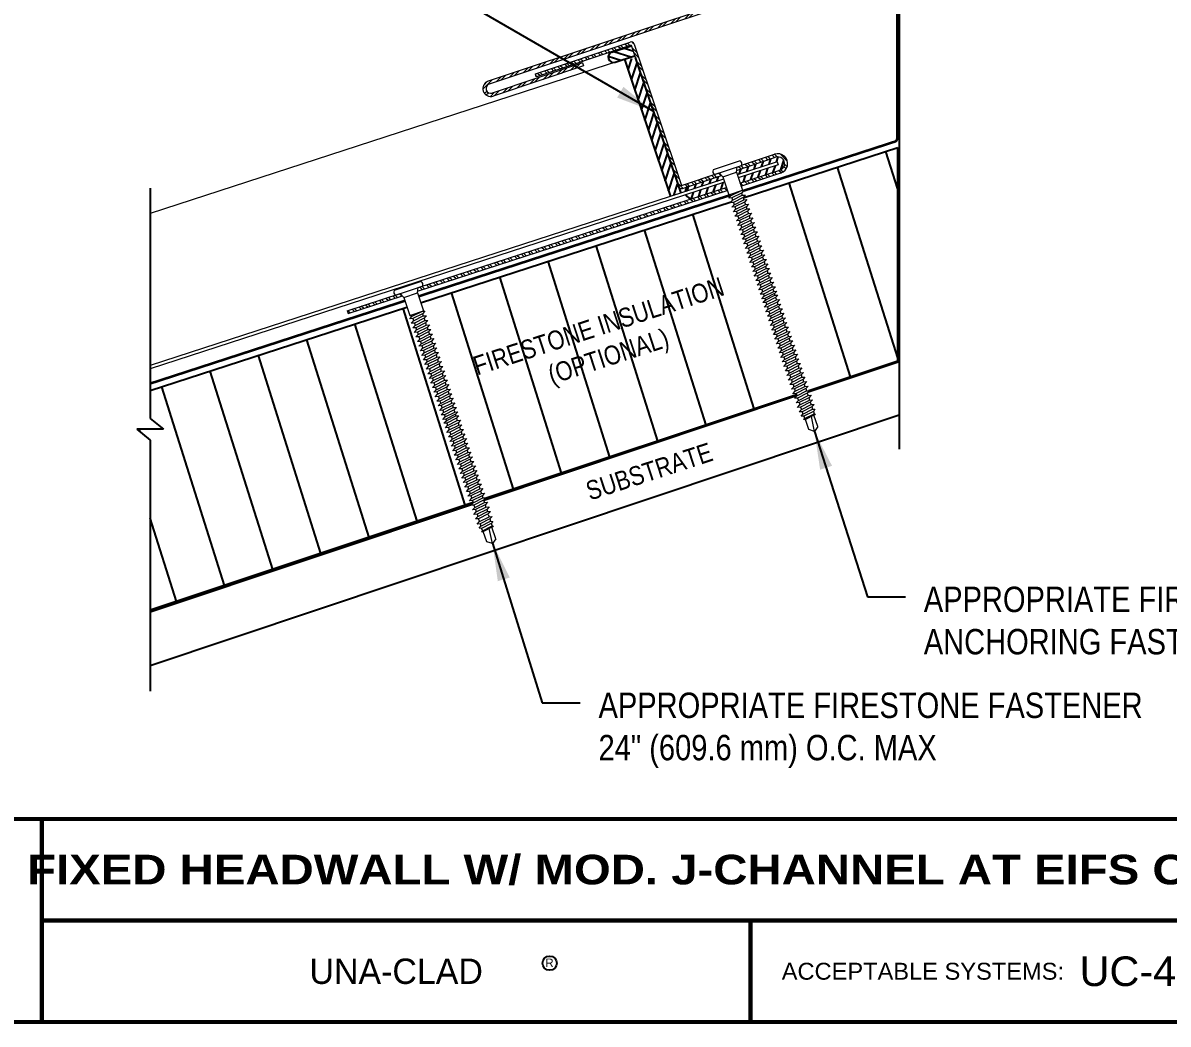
# Model space of a CAD drawing. Header units: inches. Extents: x 0 to 20, y 0 to 16.8.
# Drawn here: x 4.7 to 13.16, y 1.12 to 8.51 of the extents above; entities that cross this region are included whole.
import ezdxf
from ezdxf.enums import TextEntityAlignment as Align

# ---------------------------------------------------------------- set-up
doc = ezdxf.new("R2010")
doc.units = ezdxf.units.IN
doc.header["$MEASUREMENT"] = 0
doc.linetypes.add('HIDDEN', pattern=[0.375, 0.25, -0.125])
doc.layers.get('0').update_dxf_attribs({"linetype": 'CONTINUOUS'})
doc.layers.add('FSBP-ACCESSORY-FIRESTONE', color=7, linetype='CONTINUOUS', lineweight=9)
doc.layers.add('FSBP-TRIMS', color=7, linetype='CONTINUOUS', lineweight=9)
for name, color, linetype in [('FSBP-ANNO-NOTE', 7, 'CONTINUOUS'), ('FSBP-INSULATION', 7, 'CONTINUOUS'), ('FSBP-MEMBRANE', 7, 'CONTINUOUS'), ('FSBP-SEALANTS', 1, 'CONTINUOUS'), ('FSBP-SUBSTRATE-GENERIC', 9, 'CONTINUOUS'), ('FSBP-TTLB', 7, 'CONTINUOUS'), ('FSBP-TTLB-TEXT', 7, 'CONTINUOUS'), ('FSBP-WALL-CURB', 9, 'CONTINUOUS')]:
    doc.layers.add(name, color=color, linetype=linetype)
doc.styles.add('ARIAL', font='arial.ttf')
doc.styles.add('ARIAL_BOLD', font='')
doc.styles.add('BANKGOTHIC', font='bgothm.ttf')
doc.styles.add('FSBP_ARIAL_NAR', font='ARIALN.TTF')
doc.styles.add('TXT', font='simplex.shx')
doc.styles.get('ARIAL_BOLD').set_extended_font_data('Arial Black')
doc.dimstyles.new('STANDARD$7', dxfattribs={"dimscale": 1.5, "dimtxt": 0.2, "dimasz": 0.1, "dimexe": 0.1, "dimexo": 0.125, "dimgap": 0.09, "dimtad": 0, "dimdec": 3, "dimzin": 4, "dimdsep": 46, "dimtxsty": 'TXT', "dimcen": 0.09, "dimadec": 0, "dimazin": 0, "dimtfac": 1, "dimtdec": 3, "dimtofl": 0, "dimtmove": 2, "dimatfit": 3, "dimfxl": 0, "dimtolj": 1, "dimtzin": 4, "dimarcsym": 0})

# ---------------------------------------------------------------- blocks, each defined once
blk = doc.blocks.new('A$C486F1324')
blk.add_circle((8.5932, 1.5657), 0.0527)
at = {"layer": 'FSBP-TTLB', "const_width": 0.0312}
for points in [[(0.0156, 2.6308), (0.0156, 1.1308), (20.0156, 1.1308), (20.0156, 2.6308), (0.0156, 2.6308)], [(4.8408, 2.6308), (4.8408, 1.8808)], [(4.8408, 1.8808), (15.8559, 1.8808)], [(4.8408, 1.8808), (4.8408, 1.1308)]]:
    blk.add_lwpolyline(points, dxfattribs=at)
at = {"layer": 'FSBP-TTLB-TEXT', "const_width": 0.0312}
blk.add_lwpolyline([(10.0771, 1.8808), (10.0771, 1.1308)], dxfattribs=at)
at = {"layer": 'FSBP-TTLB-TEXT', "style": 'BANKGOTHIC'}
for s, height, p in [('UNA-CLAD', 0.1875, (7.459, 1.5058)), ('R', 0.0625, (8.5924, 1.5683))]:
    blk.add_text(s, height=height, dxfattribs=at).set_placement(p, align=Align.MIDDLE_CENTER)
at = {"layer": 'FSBP-TTLB-TEXT', "style": 'ARIAL'}
blk.add_text('ACCEPTABLE SYSTEMS:', height=0.125, dxfattribs=at).set_placement((10.3084, 1.5058), align=Align.MIDDLE_LEFT)
at = {"layer": 'FSBP-TTLB-TEXT'}
for tag, height, style, p in [('MAXIMUM_WARRANTY', 0.1875, 'ARIAL_BOLD', (18.0555, 2.8549)), ('ACCPT_SYSTEMS', 0.2188, 'ARIAL', (12.51, 1.5058))]:
    blk.add_attdef(tag, text='', height=height, dxfattribs=dict(at, style=style)).set_placement(p, align=Align.MIDDLE_LEFT)
for tag, height, style, p in [('DETAIL_DESCP_LINE_1', 0.2188, 'ARIAL_BOLD', (10.3468, 2.2572)), ('ISSUE_REV_DATE', 0.2188, 'ARIAL', (16.8563, 1.9026)), ('DETAIL_NUMBER', 0.4375, 'ARIAL', (18.935, 1.7377))]:
    blk.add_attdef(tag, text='', height=height, dxfattribs=dict(at, style=style)).set_placement(p, align=Align.MIDDLE_CENTER)

msp = doc.modelspace()

# ---------------------------------------------------------------- hatches: boundary and pattern name
at = {"layer": 'FSBP-INSULATION'}
h = msp.add_hatch(dxfattribs=at)
h.set_pattern_fill('ANSI31', color=256, scale=3, angle=62.5, style=0)
h.set_pattern_definition([(107.5, (1.66634, 0), (-0.357644, -0.112765), [])])
h.paths.add_polyline_path([(11.1654, 7.1982), (11.1654, 7.5925), (10.0352, 7.2253), (10.0429, 7.2239), (10.0238, 7.2116), (10.0293, 7.1947), (10.0539, 7.1901), (10.0347, 7.1778), (10.0402, 7.1609), (10.0648, 7.1563), (10.0457, 7.1441), (10.0512, 7.1272), (10.0758, 7.1225), (10.0567, 7.1103), (10.0622, 7.0934), (10.0868, 7.0888), (10.0677, 7.0765), (10.0732, 7.0596), (10.0985, 7.0548), (10.0793, 7.0426), (10.0848, 7.0257), (10.1094, 7.0211), (10.0903, 7.0088), (10.0958, 6.9919), (10.1208, 6.9872), (10.1016, 6.975), (10.107, 6.9583), (10.1324, 6.9536), (10.1132, 6.9413), (10.1187, 6.9244), (10.1433, 6.9198), (10.1242, 6.9075), (10.1296, 6.8908), (10.1546, 6.8861), (10.1355, 6.8738), (10.1414, 6.8556), (10.1674, 6.8507), (10.1483, 6.8384), (10.1538, 6.8215), (10.1784, 6.8169), (10.1593, 6.8046), (10.1648, 6.7877), (10.1894, 6.7831), (10.1703, 6.7709), (10.1758, 6.754), (10.2004, 6.7493), (10.1812, 6.7371), (10.1867, 6.7203), (10.2116, 6.7156), (10.1925, 6.7034), (10.1977, 6.6874), (10.223, 6.6826), (10.2039, 6.6704), (10.2094, 6.6535), (10.234, 6.6488), (10.2149, 6.6366), (10.2202, 6.6201), (10.2459, 6.6152), (10.2268, 6.603), (10.2322, 6.5861), (10.2569, 6.5815), (10.2377, 6.5692), (10.2432, 6.5523), (10.2678, 6.5477), (10.2487, 6.5354), (10.2538, 6.5198), (10.2787, 6.5151), (10.2596, 6.5028), (10.2631, 6.4923), (10.2893, 6.4873), (10.2702, 6.475), (10.2757, 6.4582), (10.3003, 6.4535), (10.2812, 6.4413), (10.2867, 6.4244), (10.3113, 6.4197), (10.2922, 6.4075), (10.2977, 6.3906), (10.3223, 6.386), (10.3031, 6.3737), (10.3086, 6.3568), (10.3332, 6.3522), (10.3141, 6.3399), (10.3196, 6.3232), (10.3445, 6.3185), (10.3254, 6.3062), (10.3307, 6.2898), (10.3567, 6.2849), (10.3376, 6.2727), (10.3431, 6.2558), (10.3677, 6.2511), (10.3486, 6.2389), (10.3541, 6.222), (10.3787, 6.2174), (10.3596, 6.2051), (10.365, 6.1882), (10.3897, 6.1836), (10.3705, 6.1713), (10.3759, 6.1548), (10.4016, 6.15), (10.3824, 6.1377), (10.3879, 6.1208), (10.4125, 6.1162), (10.3934, 6.104), (10.3989, 6.0871), (10.4235, 6.0824), (10.4044, 6.0702), (10.4095, 6.0545), (10.4344, 6.0498), (10.4153, 6.0376), (10.4208, 6.0207), (10.4454, 6.0161), (10.4263, 6.0038), (10.4317, 5.9869), (10.4564, 5.9823), (10.4372, 5.97), (10.4427, 5.9532), (10.4673, 5.9485), (10.4482, 5.9363), (10.4537, 5.9194), (10.4783, 5.9147), (10.4592, 5.9025), (10.4647, 5.8856), (10.4893, 5.881), (10.4702, 5.8687), (10.4756, 5.8518), (10.5002, 5.8472), (10.4811, 5.8349), (10.4866, 5.8181), (10.5112, 5.8134), (10.4921, 5.8012), (10.4953, 5.7914), (11.1654, 6.0148)])
h.paths.add_polyline_path([(10.2901, 6.0949), (10.3092, 6.1071), (10.3037, 6.124), (10.2791, 6.1287), (10.2982, 6.1409), (10.2929, 6.1574), (10.2672, 6.1623), (10.2863, 6.1745), (10.2808, 6.1914), (10.2562, 6.1961), (10.2753, 6.2083), (10.2699, 6.2252), (10.2452, 6.2298), (10.2644, 6.2421), (10.2589, 6.259), (10.2343, 6.2636), (10.2534, 6.2759), (10.2481, 6.2923), (10.2221, 6.2972), (10.2412, 6.3094), (10.2357, 6.3262), (10.2108, 6.3309), (10.2299, 6.3431), (10.2244, 6.36), (10.1998, 6.3647), (10.2189, 6.3769), (10.2134, 6.3938), (10.1888, 6.3984), (10.208, 6.4107), (10.2025, 6.4276), (10.1779, 6.4322), (10.197, 6.4445), (10.1915, 6.4614), (10.1669, 6.466), (10.186, 6.4782), (10.1826, 6.4888), (10.1563, 6.4938), (10.1754, 6.506), (10.1703, 6.5217), (10.1454, 6.5264), (10.1645, 6.5386), (10.159, 6.5555), (10.1344, 6.5601), (10.1535, 6.5724), (10.148, 6.5893), (10.1234, 6.5939), (10.1426, 6.6062), (10.1372, 6.6227), (10.1115, 6.6275), (10.1307, 6.6398), (10.1252, 6.6567), (10.1006, 6.6613), (10.1197, 6.6736), (10.1145, 6.6895), (10.0892, 6.6943), (10.1083, 6.7065), (10.1029, 6.7233), (10.0779, 6.728), (10.097, 6.7403), (10.0915, 6.7572), (10.0669, 6.7618), (10.0861, 6.774), (10.0806, 6.7909), (10.056, 6.7956), (10.0751, 6.8078), (10.0696, 6.8247), (10.045, 6.8293), (10.0641, 6.8416), (10.0582, 6.8599), (10.0322, 6.8648), (10.0513, 6.877), (10.0458, 6.8938), (10.0209, 6.8985), (10.04, 6.9107), (10.0345, 6.9276), (10.0099, 6.9323), (10.029, 6.9445), (10.0236, 6.9612), (9.9983, 6.9659), (10.0174, 6.9782), (10.0119, 6.9951), (9.987, 6.9998), (10.0061, 7.012), (10.0006, 7.0289), (9.976, 7.0335), (9.9951, 7.0458), (9.9896, 7.0627), (9.9643, 7.0674), (9.9835, 7.0797), (9.978, 7.0966), (9.9534, 7.1012), (9.9725, 7.1135), (9.967, 7.1304), (9.9424, 7.135), (9.9615, 7.1472), (9.956, 7.1641), (9.9314, 7.1688), (9.9505, 7.181), (9.9456, 7.1962), (7.6388, 6.4466), (7.6588, 6.3851), (7.6497, 6.3703), (7.6743, 6.3657), (7.6552, 6.3534), (7.6607, 6.3365), (7.6853, 6.3319), (7.6662, 6.3196), (7.6717, 6.3027), (7.6963, 6.2981), (7.6771, 6.2859), (7.6826, 6.269), (7.7072, 6.2643), (7.6881, 6.2521), (7.6936, 6.2352), (7.7182, 6.2306), (7.6991, 6.2183), (7.7046, 6.2014), (7.7292, 6.1968), (7.7101, 6.1845), (7.7156, 6.1676), (7.7409, 6.1629), (7.7217, 6.1506), (7.7272, 6.1337), (7.7518, 6.1291), (7.7327, 6.1168), (7.7382, 6.1), (7.7632, 6.0953), (7.744, 6.083), (7.7494, 6.0664), (7.7747, 6.0616), (7.7556, 6.0493), (7.7611, 6.0325), (7.7857, 6.0278), (7.7666, 6.0156), (7.772, 5.9988), (7.797, 5.9941), (7.7779, 5.9818), (7.7838, 5.9636), (7.8098, 5.9587), (7.7907, 5.9464), (7.7962, 5.9295), (7.8208, 5.9249), (7.8017, 5.9127), (7.8072, 5.8958), (7.8318, 5.8911), (7.8127, 5.8789), (7.8181, 5.862), (7.8428, 5.8573), (7.8236, 5.8451), (7.8291, 5.8283), (7.854, 5.8236), (7.8349, 5.8114), (7.8401, 5.7954), (7.8654, 5.7906), (7.8463, 5.7784), (7.8518, 5.7615), (7.8764, 5.7569), (7.8573, 5.7446), (7.8626, 5.7281), (7.8883, 5.7232), (7.8692, 5.711), (7.8746, 5.6941), (7.8993, 5.6895), (7.8801, 5.6772), (7.8856, 5.6603), (7.9102, 5.6557), (7.8911, 5.6434), (7.8962, 5.6278), (7.9211, 5.6231), (7.902, 5.6109), (7.9055, 5.6003), (7.9317, 5.5953), (7.9126, 5.5831), (7.9181, 5.5662), (7.9427, 5.5615), (7.9236, 5.5493), (7.9291, 5.5324), (7.9537, 5.5278), (7.9346, 5.5155), (7.9401, 5.4986), (7.9647, 5.494), (7.9455, 5.4817), (7.951, 5.4649), (7.9756, 5.4602), (7.9565, 5.448), (7.962, 5.4312), (7.9869, 5.4265), (7.9678, 5.4142), (7.9731, 5.3978), (7.9991, 5.3929), (7.98, 5.3807), (7.9855, 5.3638), (8.0101, 5.3592), (7.991, 5.3469), (7.9965, 5.33), (8.0211, 5.3254), (8.002, 5.3131), (8.0074, 5.2963), (8.0321, 5.2916), (8.0129, 5.2794), (8.0183, 5.2628), (8.044, 5.258), (8.0248, 5.2457), (8.0303, 5.2289), (8.0549, 5.2242), (8.0358, 5.212), (8.0413, 5.1951), (8.0659, 5.1904), (8.0468, 5.1782), (8.0519, 5.1626), (8.0768, 5.1579), (8.0577, 5.1456), (8.0632, 5.1287), (8.0878, 5.1241), (8.0687, 5.1118), (8.0741, 5.095), (8.0988, 5.0903), (8.0796, 5.0781), (8.0851, 5.0612), (8.1097, 5.0565), (8.0906, 5.0443), (8.0961, 5.0274), (8.1207, 5.0228), (8.1016, 5.0105), (8.1066, 4.9952), (10.4038, 5.761), (10.4189, 5.7706), (10.4134, 5.7875), (10.3888, 5.7921), (10.4079, 5.8044), (10.4024, 5.8213), (10.3778, 5.8259), (10.3969, 5.8381), (10.3914, 5.855), (10.3668, 5.8597), (10.3859, 5.8719), (10.3805, 5.8888), (10.3558, 5.8934), (10.375, 5.9057), (10.3695, 5.9226), (10.3449, 5.9272), (10.364, 5.9395), (10.3585, 5.9564), (10.3339, 5.961), (10.353, 5.9732), (10.3475, 5.9901), (10.3229, 5.9948), (10.342, 6.007), (10.3366, 6.0239), (10.3119, 6.0285), (10.3311, 6.0408), (10.326, 6.0564), (10.301, 6.0611), (10.3202, 6.0734), (10.3147, 6.0903)])
h.paths.add_polyline_path([(7.8312, 5.5065), (7.8504, 5.5187), (7.8449, 5.5356), (7.8203, 5.5402), (7.8394, 5.5525), (7.8339, 5.5694), (7.8093, 5.574), (7.8284, 5.5863), (7.825, 5.5969), (7.7987, 5.6018), (7.8178, 5.6141), (7.8127, 5.6297), (7.7878, 5.6344), (7.8069, 5.6466), (7.8014, 5.6635), (7.7768, 5.6682), (7.7959, 5.6804), (7.7904, 5.6973), (7.7658, 5.7019), (7.785, 5.7142), (7.7796, 5.7307), (7.7539, 5.7356), (7.773, 5.7478), (7.7676, 5.7647), (7.743, 5.7693), (7.7621, 5.7816), (7.7569, 5.7976), (7.7316, 5.8023), (7.7507, 5.8146), (7.7453, 5.8313), (7.7203, 5.836), (7.7394, 5.8483), (7.7339, 5.8652), (7.7093, 5.8698), (7.7285, 5.8821), (7.723, 5.899), (7.6984, 5.9036), (7.7175, 5.9158), (7.712, 5.9327), (7.6874, 5.9374), (7.7065, 5.9496), (7.7006, 5.9679), (7.6745, 5.9728), (7.6937, 5.985), (7.6882, 6.0018), (7.6633, 6.0065), (7.6824, 6.0188), (7.6769, 6.0356), (7.6523, 6.0403), (7.6714, 6.0525), (7.666, 6.0692), (7.6407, 6.0739), (7.6598, 6.0862), (7.6543, 6.1031), (7.6294, 6.1078), (7.6485, 6.12), (7.643, 6.1369), (7.6184, 6.1416), (7.6375, 6.1538), (7.632, 6.1707), (7.6067, 6.1755), (7.6259, 6.1877), (7.6204, 6.2046), (7.5958, 6.2092), (7.6149, 6.2215), (7.6094, 6.2384), (7.5848, 6.243), (7.6039, 6.2553), (7.5984, 6.2722), (7.5738, 6.2768), (7.5929, 6.289), (7.5874, 6.3059), (7.5628, 6.3106), (7.582, 6.3228), (7.5765, 6.3397), (7.5519, 6.3443), (7.571, 6.3566), (7.5584, 6.3525), (7.5385, 6.414), (5.641, 5.7975), (5.641, 5.5919), (5.7384, 5.5112), (5.5655, 5.5112), (5.5591, 5.4983), (5.641, 5.4305), (5.641, 4.1733), (8.0187, 4.9659), (8.0092, 4.9677), (8.0283, 4.9799), (8.0229, 4.9968), (7.9982, 5.0015), (8.0174, 5.0137), (8.0119, 5.0306), (7.9873, 5.0352), (8.0064, 5.0475), (8.0009, 5.0644), (7.9763, 5.069), (7.9954, 5.0813), (7.9899, 5.0981), (7.9653, 5.1028), (7.9844, 5.115), (7.979, 5.1319), (7.9543, 5.1366), (7.9735, 5.1488), (7.9684, 5.1644), (7.9434, 5.1691), (7.9626, 5.1814), (7.9571, 5.1983), (7.9325, 5.2029), (7.9516, 5.2152), (7.9461, 5.2321), (7.9215, 5.2367), (7.9406, 5.2489), (7.9352, 5.2655), (7.9096, 5.2703), (7.9287, 5.2826), (7.9232, 5.2994), (7.8986, 5.3041), (7.9177, 5.3163), (7.9123, 5.3332), (7.8876, 5.3379), (7.9068, 5.3501), (7.9013, 5.367), (7.8767, 5.3716), (7.8958, 5.3839), (7.8905, 5.4003), (7.8645, 5.4052), (7.8836, 5.4174), (7.8781, 5.4342), (7.8532, 5.4389), (7.8723, 5.4512), (7.8668, 5.468), (7.8422, 5.4727), (7.8613, 5.4849), (7.8558, 5.5018)])
h.paths.add_polyline_path([(7.9821, 6.0687), (9.8619, 6.6795), (10.0139, 6.2119), (8.134, 5.6011)], flags=24)
at = {"layer": 'FSBP-SEALANTS'}
h = msp.add_hatch(dxfattribs=at)
h.set_pattern_fill('ANSI31', color=256, scale=0.375, angle=153, style=0)
h.set_pattern_definition([(342, (17.358233, -0.00853), (-0.01448517, -0.04458077), [])])
h.paths.add_polyline_path([(9.0526, 8.299), (9.1967, 8.3458), (9.2208, 8.2715), (9.0767, 8.2247, -1)])
h = msp.add_hatch(dxfattribs=at)
h.set_pattern_fill('ANSI31', color=256, scale=0.375, angle=63, style=0)
h.set_pattern_definition([(72, (17.08209, -0.102633), (0.04458077, -0.01448517), [])])
h.paths.add_polyline_path([(9.5615, 7.2554), (9.4861, 7.2309), (9.1503, 8.2347), (9.2254, 8.2598)])
h = msp.add_hatch(dxfattribs=at)
h.set_pattern_fill('ANSI31', color=256, scale=0.375, angle=63, style=0)
h.set_pattern_definition([(72, (17.18021, -0.068095), (0.04458077, -0.01448517), [])])
h.paths.add_polyline_path([(9.8633, 7.3877), (9.8721, 7.3787), (9.8787, 7.3585), (9.5947, 7.2662, -0.287117), (9.6233, 7.3074)])
h.paths.add_polyline_path([(9.9745, 7.4248), (10.2635, 7.5216, -0.998041), (10.2953, 7.4266), (9.9988, 7.3303), (9.986, 7.3697), (10.282, 7.4658), (10.2748, 7.4872), (9.979, 7.391), (9.9724, 7.4113)])
h.paths.add_polyline_path([(9.8857, 7.3371), (9.8985, 7.2977), (9.6532, 7.218, -0.358528), (9.599, 7.2439)])
at = {"layer": 'FSBP-TRIMS'}
h = msp.add_hatch(dxfattribs=at)
h.set_pattern_fill('STEEL', color=256, scale=0.375, style=0)
h.set_pattern_definition([(45, (1.66634, 0), (-0.03314563, 0.03314563), []), (45, (1.66634, 0.023438), (-0.03314563, 0.03314563), [])])
h.paths.add_polyline_path([(11.1347, 12.4313), (11.1113, 12.4313), (11.1113, 11.9528), (11.1347, 11.9411)])
h.paths.add_polyline_path([(11.1113, 9.0742), (8.1395, 8.0847, 1), (8.1765, 7.9735), (8.8436, 8.1956), (8.8362, 8.2179), (8.1691, 7.9958, -1), (8.1469, 8.0625), (8.9332, 8.3243), (8.9985, 8.3463, -0.044228), (9.002, 8.3472), (11.1187, 9.0519, 0.32292), (11.1347, 9.0742), (11.1347, 11.7771), (11.1113, 11.7653), (11.1113, 11.7185)])
h = msp.add_hatch(dxfattribs=at)
h.set_pattern_fill('STEEL', color=256, scale=0.375, style=0)
h.set_pattern_definition([(135, (17.18021, -0.068095), (0.03314563, 0.03314563), []), (135, (17.18021, -0.044657), (0.03314563, 0.03314563), [])])
h.paths.add_polyline_path([(9.1951, 8.3504), (8.495, 8.1161), (8.4876, 8.1384), (8.5267, 8.1515, 0.050759), (8.5302, 8.1522), (9.0111, 8.3084, 0.181092), (9.0224, 8.3173), (9.1877, 8.3726, -0.414214), (9.2174, 8.3578), (9.5669, 7.3132), (9.845, 7.4062), (9.8633, 7.3877), (9.5743, 7.291, -0.414214), (9.5447, 7.3058)])
h.paths.add_polyline_path([(10.2633, 7.5215), (9.9745, 7.4248), (9.9783, 7.4502), (10.0117, 7.4611, 0.011302), (10.0122, 7.4622), (10.2559, 7.5437, -1), (10.3023, 7.4052), (10.0057, 7.3089), (9.9988, 7.3303), (10.2943, 7.4263, 1.010745)])
h.paths.add_polyline_path([(9.8985, 7.2977), (9.9054, 7.2763), (7.6174, 6.5328), (7.6212, 6.5577), (7.6546, 6.5686)])
h.paths.add_polyline_path([(7.4874, 6.5143), (7.5051, 6.4963), (7.1035, 6.3659), (7.0963, 6.3872)])

# ---------------------------------------------------------------- linework, layer by layer
at = {"layer": 'FSBP-ACCESSORY-FIRESTONE'}
for p, q in [((9.9734, 7.4115), (9.9789, 7.4504)), ((9.8455, 7.4057), (9.8734, 7.378)), ((9.8734, 7.378), (9.9734, 7.4115)), ((9.8734, 7.378), (9.918, 7.2446)), ((9.9734, 7.4115), (10.0181, 7.2782)), ((9.918, 7.2446), (9.9341, 7.2381)), ((9.9398, 7.2213), (9.9454, 7.2044)), ((10.0112, 7.2571), (10.0168, 7.2403)), ((10.0225, 7.2235), (10.0281, 7.2066)), ((9.9511, 7.1876), (9.9567, 7.1708)), ((9.9624, 7.1539), (9.968, 7.1371)), ((9.9736, 7.1203), (9.9793, 7.1034)), ((10.0338, 7.1898), (10.0394, 7.173)), ((10.0451, 7.1561), (10.0507, 7.1393)), ((10.0563, 7.1224), (10.062, 7.1056)), ((9.9849, 7.0866), (9.9906, 7.0698)), ((9.9962, 7.0529), (10.0019, 7.0361)), ((10.0671, 7.0883), (10.0728, 7.0714)), ((10.0784, 7.0546), (10.0841, 7.0377)), ((10.007, 7.0187), (10.0127, 7.0019)), ((10.0183, 6.9851), (10.0239, 6.9682)), ((10.0293, 6.9511), (10.035, 6.9343)), ((10.0895, 7.0207), (10.0951, 7.0038)), ((10.1002, 6.9867), (10.1058, 6.9699)), ((10.1115, 6.953), (10.1171, 6.9362)), ((10.0401, 6.9172), (10.0457, 6.9003)), ((10.0514, 6.8835), (10.057, 6.8667)), ((10.1225, 6.9192), (10.1281, 6.9024)), ((10.1333, 6.8831), (10.1389, 6.8663)), ((10.0624, 6.8497), (10.068, 6.8329)), ((10.0731, 6.8136), (10.0788, 6.7968)), ((10.0844, 6.7799), (10.0901, 6.7631)), ((10.1445, 6.8494), (10.1502, 6.8326)), ((10.1558, 6.8158), (10.1615, 6.7989)), ((10.1671, 6.7821), (10.1728, 6.7653)), ((10.0957, 6.7462), (10.1013, 6.7294)), ((10.107, 6.7126), (10.1126, 6.6957)), ((10.1781, 6.7483), (10.1838, 6.7314)), ((10.1886, 6.715), (10.1943, 6.6982)), ((10.118, 6.6788), (10.1236, 6.6619)), ((10.1285, 6.6455), (10.1341, 6.6286)), ((10.1398, 6.6118), (10.1454, 6.595)), ((10.1999, 6.6813), (10.2056, 6.6645)), ((10.2104, 6.6472), (10.216, 6.6304)), ((10.2216, 6.6136), (10.2273, 6.5967)), ((7.5158, 6.486), (7.6158, 6.5195)), ((7.6158, 6.5195), (7.6213, 6.5584)), ((7.6158, 6.5195), (7.6604, 6.3862)), ((10.1502, 6.5777), (10.1559, 6.5609)), ((10.1615, 6.544), (10.1672, 6.5272)), ((10.2329, 6.5799), (10.2386, 6.5631)), ((10.2436, 6.5472), (10.2492, 6.5304)), ((10.2516, 6.5186), (10.2572, 6.5017)), ((7.4879, 6.5138), (7.5158, 6.486)), ((7.5158, 6.486), (7.5604, 6.3527)), ((10.1728, 6.5104), (10.1784, 6.4935)), ((10.1834, 6.4777), (10.1891, 6.4609)), ((10.1915, 6.4491), (10.1971, 6.4322)), ((10.2629, 6.4849), (10.2685, 6.4681)), ((10.2742, 6.4512), (10.2798, 6.4344)), ((7.5604, 6.3527), (7.5765, 6.3461)), ((7.6536, 6.3652), (7.6592, 6.3483)), ((10.2027, 6.4154), (10.2084, 6.3985)), ((10.214, 6.3817), (10.2197, 6.3649)), ((10.2253, 6.348), (10.231, 6.3312)), ((10.2854, 6.4176), (10.2911, 6.4007)), ((10.2967, 6.3839), (10.3024, 6.3671)), ((10.3077, 6.3501), (10.3134, 6.3332)), ((7.5822, 6.3293), (7.5878, 6.3125)), ((7.5935, 6.2956), (7.5991, 6.2788)), ((7.6649, 6.3315), (7.6705, 6.3147)), ((7.6762, 6.2978), (7.6818, 6.281)), ((7.6874, 6.2641), (7.6931, 6.2473)), ((10.2366, 6.3144), (10.2422, 6.2975)), ((10.2476, 6.2806), (10.2532, 6.2637)), ((10.3179, 6.3158), (10.3235, 6.299)), ((10.3292, 6.2822), (10.3348, 6.2653)), ((7.6048, 6.262), (7.6104, 6.2451)), ((7.616, 6.2283), (7.6217, 6.2115)), ((7.6273, 6.1946), (7.633, 6.1778)), ((7.6987, 6.2305), (7.7044, 6.2136)), ((7.7095, 6.1963), (7.7152, 6.1794)), ((10.2578, 6.2463), (10.2634, 6.2295)), ((10.2691, 6.2126), (10.2747, 6.1958)), ((10.2803, 6.179), (10.286, 6.1621)), ((10.3405, 6.2485), (10.3461, 6.2317)), ((10.3517, 6.2148), (10.3574, 6.198)), ((10.3622, 6.1807), (10.3678, 6.1639)), ((7.6386, 6.1609), (7.6443, 6.1441)), ((7.6494, 6.1268), (7.6551, 6.1099)), ((7.7208, 6.1626), (7.7265, 6.1458)), ((7.7319, 6.1287), (7.7375, 6.1118)), ((7.7426, 6.0947), (7.7482, 6.0779)), ((10.2916, 6.1453), (10.2973, 6.1285)), ((10.3021, 6.1112), (10.3077, 6.0944)), ((10.3735, 6.1471), (10.3791, 6.1302)), ((10.3848, 6.1134), (10.3904, 6.0965)), ((7.6607, 6.0931), (7.6663, 6.0762)), ((7.6717, 6.0591), (7.6774, 6.0423)), ((7.6825, 6.0252), (7.6881, 6.0084)), ((7.7539, 6.061), (7.7595, 6.0442)), ((7.7649, 6.0272), (7.7705, 6.0104)), ((10.3134, 6.0775), (10.319, 6.0607)), ((10.3246, 6.0439), (10.3303, 6.027)), ((10.3353, 6.0112), (10.3409, 5.9944)), ((10.3954, 6.0807), (10.401, 6.0639)), ((10.4067, 6.047), (10.4123, 6.0302)), ((10.418, 6.0134), (10.4236, 5.9965)), ((7.6938, 5.9915), (7.6994, 5.9747)), ((7.7048, 5.9577), (7.7104, 5.9409)), ((7.7757, 5.9911), (7.7813, 5.9743)), ((7.7869, 5.9575), (7.7926, 5.9406)), ((10.3466, 5.9775), (10.3522, 5.9607)), ((10.3578, 5.9438), (10.3635, 5.927)), ((10.4293, 5.9797), (10.4349, 5.9629)), ((10.4405, 5.946), (10.4462, 5.9292)), ((7.7155, 5.9216), (7.7212, 5.9048)), ((7.7268, 5.8879), (7.7325, 5.8711)), ((7.7381, 5.8543), (7.7437, 5.8374)), ((7.7982, 5.9238), (7.8039, 5.907)), ((7.8095, 5.8901), (7.8152, 5.8733)), ((7.8205, 5.8563), (7.8262, 5.8395)), ((10.3691, 5.9102), (10.3748, 5.8933)), ((10.3804, 5.8765), (10.3861, 5.8597)), ((10.3917, 5.8428), (10.3973, 5.826)), ((10.4518, 5.9124), (10.4575, 5.8955)), ((10.4631, 5.8787), (10.4688, 5.8618)), ((10.4744, 5.845), (10.48, 5.8282)), ((7.7494, 5.8206), (7.755, 5.8038)), ((7.7604, 5.7868), (7.766, 5.7699)), ((7.831, 5.823), (7.8367, 5.8062)), ((7.8423, 5.7894), (7.8479, 5.7725)), ((7.8528, 5.7553), (7.8584, 5.7384)), ((10.403, 5.8092), (10.4086, 5.7923)), ((10.4143, 5.7755), (10.4199, 5.7587)), ((10.4857, 5.8113), (10.4913, 5.7945)), ((10.497, 5.7777), (10.5026, 5.7608)), ((7.7709, 5.7535), (7.7765, 5.7367)), ((7.7822, 5.7198), (7.7878, 5.703)), ((7.7926, 5.6857), (7.7983, 5.6689)), ((7.864, 5.7216), (7.8697, 5.7048)), ((7.8753, 5.6879), (7.881, 5.6711)), ((10.4256, 5.7418), (10.4312, 5.725)), ((10.4368, 5.7081), (10.4425, 5.6913)), ((10.4481, 5.6745), (10.4538, 5.6576)), ((10.5083, 5.744), (10.5139, 5.7272)), ((10.5195, 5.7103), (10.5252, 5.6935)), ((10.5308, 5.6766), (10.5365, 5.6598)), ((7.8039, 5.6521), (7.8096, 5.6352)), ((7.8152, 5.6184), (7.8208, 5.6016)), ((7.886, 5.6553), (7.8916, 5.6384)), ((7.894, 5.6266), (7.8996, 5.6098)), ((7.9053, 5.5929), (7.9109, 5.5761)), ((10.4594, 5.6408), (10.4651, 5.624)), ((10.4707, 5.6071), (10.4763, 5.5903)), ((10.5501, 5.4948), (10.5274, 5.6061)), ((10.5421, 5.643), (10.5478, 5.6261)), ((10.575, 5.531), (10.5466, 5.6157)), ((7.8258, 5.5857), (7.8315, 5.5689)), ((7.8339, 5.5571), (7.8395, 5.5402)), ((7.8451, 5.5234), (7.8508, 5.5066)), ((7.9165, 5.5593), (7.9222, 5.5424)), ((7.9278, 5.5256), (7.9335, 5.5087)), ((10.5084, 5.5086), (10.4831, 5.5839)), ((10.5501, 5.4948), (10.5084, 5.5086)), ((10.575, 5.531), (10.5501, 5.4948)), ((7.8564, 5.4897), (7.8621, 5.4729)), ((7.8677, 5.4561), (7.8734, 5.4392)), ((7.879, 5.4224), (7.8846, 5.4056)), ((7.9391, 5.4919), (7.9448, 5.4751)), ((7.9501, 5.4581), (7.9558, 5.4413)), ((7.9603, 5.4239), (7.9659, 5.407)), ((7.89, 5.3886), (7.8956, 5.3717)), ((7.9002, 5.3543), (7.9058, 5.3375)), ((7.9716, 5.3902), (7.9772, 5.3734)), ((7.9829, 5.3565), (7.9885, 5.3397)), ((7.9115, 5.3207), (7.9171, 5.3038)), ((7.9227, 5.287), (7.9284, 5.2702)), ((7.934, 5.2533), (7.9397, 5.2365)), ((7.9941, 5.3228), (7.9998, 5.306)), ((8.0046, 5.2888), (8.0102, 5.2719)), ((8.0159, 5.2551), (8.0215, 5.2382)), ((7.9445, 5.2192), (7.9501, 5.2024)), ((7.9558, 5.1856), (7.9614, 5.1687)), ((8.0272, 5.2214), (8.0328, 5.2046)), ((8.0378, 5.1887), (8.0434, 5.1719)), ((7.967, 5.1519), (7.9727, 5.135)), ((7.9777, 5.1192), (7.9833, 5.1024)), ((7.989, 5.0855), (7.9946, 5.0687)), ((8.0491, 5.1551), (8.0547, 5.1382)), ((8.0604, 5.1214), (8.066, 5.1046)), ((8.0717, 5.0877), (8.0773, 5.0709)), ((8.0002, 5.0519), (8.0059, 5.035)), ((8.0115, 5.0182), (8.0172, 5.0014)), ((8.0829, 5.054), (8.0886, 5.0372)), ((8.0942, 5.0204), (8.0999, 5.0035)), ((8.0228, 4.9845), (8.0285, 4.9677)), ((8.0341, 4.9509), (8.0397, 4.934)), ((8.0454, 4.9172), (8.051, 4.9003)), ((8.1055, 4.9867), (8.1112, 4.9699)), ((8.1168, 4.953), (8.1224, 4.9362)), ((8.1281, 4.9194), (8.1337, 4.9025)), ((8.0567, 4.8835), (8.0623, 4.8667)), ((8.068, 4.846), (8.0736, 4.8291)), ((8.1394, 4.8818), (8.145, 4.865)), ((8.1507, 4.8481), (8.1563, 4.8313)), ((8.0792, 4.8123), (8.0849, 4.7955)), ((8.0905, 4.7786), (8.0962, 4.7618)), ((8.1282, 4.6801), (8.103, 4.7554)), ((8.1699, 4.6663), (8.1472, 4.7776)), ((8.1619, 4.8145), (8.1676, 4.7976)), ((8.1948, 4.7025), (8.1664, 4.7872)), ((8.1699, 4.6663), (8.1282, 4.6801)), ((8.1948, 4.7025), (8.1699, 4.6663))]:
    msp.add_line(p, q, dxfattribs=at)
for points in [[(10.0122, 7.4616, 0.375321), (10.001, 7.4949), (10.001, 7.4949), (9.801, 7.4279), (9.801, 7.4279, 0.375321), (9.8122, 7.3946)], [(7.6546, 6.5696, 0.375321), (7.6434, 6.6029), (7.6434, 6.6029), (7.4434, 6.5359), (7.4434, 6.5359, 0.375321), (7.4546, 6.5026)]]:
    msp.add_lwpolyline(points, format="xyb", close=True, dxfattribs=at)
for points in [[(9.9171, 7.2197), (9.9341, 7.2381), (10.0056, 7.274), (10.0282, 7.2755), (10.0112, 7.2571), (9.9398, 7.2213)], [(9.9284, 7.1861), (9.9454, 7.2044), (10.0168, 7.2403), (10.0395, 7.2418), (10.0225, 7.2235), (9.9511, 7.1876)], [(9.9397, 7.1524), (9.9567, 7.1708), (10.0281, 7.2066), (10.0508, 7.2082), (10.0338, 7.1898), (9.9624, 7.1539)], [(9.951, 7.1187), (9.968, 7.1371), (10.0394, 7.173), (10.0621, 7.1745), (10.0451, 7.1561), (9.9736, 7.1203)], [(9.9623, 7.0851), (9.9793, 7.1034), (10.0507, 7.1393), (10.0734, 7.1408), (10.0563, 7.1224), (9.9849, 7.0866)], [(9.9736, 7.0514), (9.9906, 7.0698), (10.062, 7.1056), (10.0846, 7.1072), (10.0676, 7.0888), (9.9962, 7.0529)], [(9.9844, 7.0172), (10.0014, 7.0356), (10.0728, 7.0714), (10.0954, 7.073), (10.0784, 7.0546), (10.007, 7.0187)], [(9.9956, 6.9835), (10.0127, 7.0019), (10.0841, 7.0377), (10.1067, 7.0393), (10.0897, 7.0209), (10.0183, 6.9851)], [(10.0067, 6.9496), (10.0237, 6.968), (10.0951, 7.0038), (10.1178, 7.0054), (10.1008, 6.987), (10.0293, 6.9511)], [(10.0174, 6.9156), (10.0344, 6.934), (10.1058, 6.9699), (10.1285, 6.9714), (10.1115, 6.953), (10.0401, 6.9172)], [(10.0287, 6.882), (10.0457, 6.9003), (10.1171, 6.9362), (10.1398, 6.9377), (10.1228, 6.9194), (10.0514, 6.8835)], [(10.0397, 6.8481), (10.0567, 6.8665), (10.1281, 6.9024), (10.1508, 6.9039), (10.1338, 6.8855), (10.0624, 6.8497)], [(10.0505, 6.812), (10.0675, 6.8304), (10.1389, 6.8663), (10.1616, 6.8678), (10.1445, 6.8494), (10.0731, 6.8136)], [(10.0618, 6.7784), (10.0788, 6.7968), (10.1502, 6.8326), (10.1728, 6.8341), (10.1558, 6.8158), (10.0844, 6.7799)], [(10.073, 6.7447), (10.0901, 6.7631), (10.1615, 6.7989), (10.1841, 6.8005), (10.1671, 6.7821), (10.0957, 6.7462)], [(10.0843, 6.711), (10.1013, 6.7294), (10.1728, 6.7653), (10.1954, 6.7668), (10.1784, 6.7484), (10.107, 6.7126)], [(10.0953, 6.6772), (10.1124, 6.6956), (10.1838, 6.7314), (10.2064, 6.733), (10.1894, 6.7146), (10.118, 6.6788)], [(10.1058, 6.6439), (10.1229, 6.6623), (10.1943, 6.6982), (10.2169, 6.6997), (10.1999, 6.6813), (10.1285, 6.6455)], [(10.1171, 6.6103), (10.1341, 6.6286), (10.2056, 6.6645), (10.2282, 6.666), (10.2112, 6.6477), (10.1398, 6.6118)], [(10.1276, 6.5762), (10.1446, 6.5946), (10.216, 6.6304), (10.2387, 6.6319), (10.2216, 6.6136), (10.1502, 6.5777)], [(10.1389, 6.5425), (10.1559, 6.5609), (10.2273, 6.5967), (10.2499, 6.5983), (10.2329, 6.5799), (10.1615, 6.544)], [(10.1501, 6.5088), (10.1672, 6.5272), (10.2386, 6.5631), (10.2612, 6.5646), (10.2442, 6.5462), (10.1728, 6.5104)], [(10.1608, 6.4762), (10.1778, 6.4945), (10.2492, 6.5304), (10.2719, 6.5319), (10.2548, 6.5136), (10.1834, 6.4777)], [(10.1688, 6.4475), (10.1858, 6.4659), (10.2572, 6.5017), (10.2799, 6.5033), (10.2629, 6.4849), (10.1915, 6.4491)], [(10.1801, 6.4138), (10.1971, 6.4322), (10.2685, 6.4681), (10.2912, 6.4696), (10.2742, 6.4512), (10.2027, 6.4154)], [(10.1914, 6.3802), (10.2084, 6.3985), (10.2798, 6.4344), (10.3025, 6.4359), (10.2854, 6.4176), (10.214, 6.3817)], [(7.5595, 6.3278), (7.5765, 6.3461), (7.6479, 6.382), (7.6706, 6.3835), (7.6536, 6.3652), (7.5822, 6.3293)], [(7.5708, 6.2941), (7.5878, 6.3125), (7.6592, 6.3483), (7.6819, 6.3499), (7.6649, 6.3315), (7.5935, 6.2956)], [(10.2027, 6.3465), (10.2197, 6.3649), (10.2911, 6.4007), (10.3137, 6.4023), (10.2967, 6.3839), (10.2253, 6.348)], [(10.2139, 6.3128), (10.231, 6.3312), (10.3024, 6.3671), (10.325, 6.3686), (10.308, 6.3502), (10.2366, 6.3144)], [(7.5821, 6.2604), (7.5991, 6.2788), (7.6705, 6.3147), (7.6932, 6.3162), (7.6762, 6.2978), (7.6048, 6.262)], [(7.5934, 6.2268), (7.6104, 6.2451), (7.6818, 6.281), (7.7045, 6.2825), (7.6874, 6.2641), (7.616, 6.2283)], [(10.2249, 6.279), (10.242, 6.2974), (10.3134, 6.3332), (10.336, 6.3348), (10.319, 6.3164), (10.2476, 6.2806)], [(10.2351, 6.2448), (10.2521, 6.2632), (10.3235, 6.299), (10.3462, 6.3005), (10.3292, 6.2822), (10.2578, 6.2463)], [(10.2464, 6.2111), (10.2634, 6.2295), (10.3348, 6.2653), (10.3575, 6.2669), (10.3405, 6.2485), (10.2691, 6.2126)], [(7.6047, 6.1931), (7.6217, 6.2115), (7.6931, 6.2473), (7.7157, 6.2488), (7.6987, 6.2305), (7.6273, 6.1946)], [(7.616, 6.1594), (7.633, 6.1778), (7.7044, 6.2136), (7.727, 6.2152), (7.71, 6.1968), (7.6386, 6.1609)], [(7.6268, 6.1252), (7.6438, 6.1436), (7.7152, 6.1794), (7.7378, 6.181), (7.7208, 6.1626), (7.6494, 6.1268)], [(10.2577, 6.1774), (10.2747, 6.1958), (10.3461, 6.2317), (10.3688, 6.2332), (10.3517, 6.2148), (10.2803, 6.179)], [(10.269, 6.1438), (10.286, 6.1621), (10.3574, 6.198), (10.38, 6.1995), (10.363, 6.1812), (10.2916, 6.1453)], [(7.638, 6.0915), (7.6551, 6.1099), (7.7265, 6.1458), (7.7491, 6.1473), (7.7321, 6.1289), (7.6607, 6.0931)], [(7.6491, 6.0576), (7.6661, 6.076), (7.7375, 6.1118), (7.7602, 6.1134), (7.7432, 6.095), (7.6717, 6.0591)], [(10.2794, 6.1097), (10.2964, 6.128), (10.3678, 6.1639), (10.3905, 6.1654), (10.3735, 6.1471), (10.3021, 6.1112)], [(10.2907, 6.076), (10.3077, 6.0944), (10.3791, 6.1302), (10.4018, 6.1318), (10.3848, 6.1134), (10.3134, 6.0775)], [(10.302, 6.0423), (10.319, 6.0607), (10.3904, 6.0965), (10.4131, 6.0981), (10.3961, 6.0797), (10.3246, 6.0439)], [(7.6598, 6.0237), (7.6768, 6.042), (7.7482, 6.0779), (7.7709, 6.0794), (7.7539, 6.061), (7.6825, 6.0252)], [(7.6711, 5.99), (7.6881, 6.0084), (7.7595, 6.0442), (7.7822, 6.0458), (7.7652, 6.0274), (7.6938, 5.9915)], [(7.6821, 5.9562), (7.6991, 5.9745), (7.7705, 6.0104), (7.7932, 6.0119), (7.7762, 5.9936), (7.7048, 5.9577)], [(10.3126, 6.0097), (10.3296, 6.028), (10.401, 6.0639), (10.4237, 6.0654), (10.4067, 6.047), (10.3353, 6.0112)], [(10.3239, 5.976), (10.3409, 5.9944), (10.4123, 6.0302), (10.435, 6.0317), (10.418, 6.0134), (10.3466, 5.9775)], [(7.6929, 5.9201), (7.7099, 5.9384), (7.7813, 5.9743), (7.804, 5.9758), (7.7869, 5.9575), (7.7155, 5.9216)], [(7.7042, 5.8864), (7.7212, 5.9048), (7.7926, 5.9406), (7.8152, 5.9422), (7.7982, 5.9238), (7.7268, 5.8879)], [(10.3352, 5.9423), (10.3522, 5.9607), (10.4236, 5.9965), (10.4463, 5.9981), (10.4293, 5.9797), (10.3578, 5.9438)], [(10.3465, 5.9086), (10.3635, 5.927), (10.4349, 5.9629), (10.4576, 5.9644), (10.4405, 5.946), (10.3691, 5.9102)], [(10.3578, 5.875), (10.3748, 5.8933), (10.4462, 5.9292), (10.4688, 5.9307), (10.4518, 5.9124), (10.3804, 5.8765)], [(7.7154, 5.8527), (7.7325, 5.8711), (7.8039, 5.907), (7.8265, 5.9085), (7.8095, 5.8901), (7.7381, 5.8543)], [(7.7267, 5.8191), (7.7437, 5.8374), (7.8152, 5.8733), (7.8378, 5.8748), (7.8208, 5.8564), (7.7494, 5.8206)], [(7.7377, 5.7852), (7.7547, 5.8036), (7.8262, 5.8395), (7.8488, 5.841), (7.8318, 5.8226), (7.7604, 5.7868)], [(10.369, 5.8413), (10.3861, 5.8597), (10.4575, 5.8955), (10.4801, 5.8971), (10.4631, 5.8787), (10.3917, 5.8428)], [(10.3803, 5.8076), (10.3973, 5.826), (10.4688, 5.8618), (10.4914, 5.8634), (10.4744, 5.845), (10.403, 5.8092)], [(7.7482, 5.752), (7.7653, 5.7703), (7.8367, 5.8062), (7.8593, 5.8077), (7.8423, 5.7894), (7.7709, 5.7535)], [(7.7595, 5.7183), (7.7765, 5.7367), (7.8479, 5.7725), (7.8706, 5.7741), (7.8536, 5.7557), (7.7822, 5.7198)], [(10.3916, 5.7739), (10.4086, 5.7923), (10.48, 5.8282), (10.5027, 5.8297), (10.4857, 5.8113), (10.4143, 5.7755)], [(10.4029, 5.7403), (10.4199, 5.7587), (10.4913, 5.7945), (10.514, 5.796), (10.497, 5.7777), (10.4256, 5.7418)], [(10.4142, 5.7066), (10.4312, 5.725), (10.5026, 5.7608), (10.5253, 5.7624), (10.5083, 5.744), (10.4368, 5.7081)], [(7.77, 5.6842), (7.787, 5.7026), (7.8584, 5.7384), (7.8811, 5.74), (7.864, 5.7216), (7.7926, 5.6857)], [(7.7813, 5.6505), (7.7983, 5.6689), (7.8697, 5.7048), (7.8923, 5.7063), (7.8753, 5.6879), (7.8039, 5.6521)], [(7.7925, 5.6169), (7.8096, 5.6352), (7.881, 5.6711), (7.9036, 5.6726), (7.8866, 5.6542), (7.8152, 5.6184)], [(10.4255, 5.6729), (10.4425, 5.6913), (10.5139, 5.7272), (10.5366, 5.7287), (10.5195, 5.7103), (10.4481, 5.6745)], [(10.4368, 5.6393), (10.4538, 5.6576), (10.5252, 5.6935), (10.5478, 5.695), (10.5308, 5.6766), (10.4594, 5.6408)], [(7.8032, 5.5842), (7.8202, 5.6026), (7.8916, 5.6384), (7.9143, 5.64), (7.8972, 5.6216), (7.8258, 5.5857)], [(7.8112, 5.5555), (7.8282, 5.5739), (7.8996, 5.6098), (7.9223, 5.6113), (7.9053, 5.5929), (7.8339, 5.5571)], [(10.453, 5.6081), (10.4651, 5.624), (10.5365, 5.6598), (10.5542, 5.6589), (10.5421, 5.643), (10.4707, 5.6071)], [(10.4703, 5.5823), (10.4763, 5.5903), (10.5478, 5.6261), (10.5566, 5.6257), (10.5506, 5.6177), (10.4792, 5.5819)], [(7.8225, 5.5219), (7.8395, 5.5402), (7.9109, 5.5761), (7.9336, 5.5776), (7.9165, 5.5593), (7.8451, 5.5234)], [(7.8338, 5.4882), (7.8508, 5.5066), (7.9222, 5.5424), (7.9448, 5.544), (7.9278, 5.5256), (7.8564, 5.4897)], [(7.8451, 5.4545), (7.8621, 5.4729), (7.9335, 5.5087), (7.9561, 5.5103), (7.9391, 5.4919), (7.8677, 5.4561)], [(7.8563, 5.4208), (7.8734, 5.4392), (7.9448, 5.4751), (7.9674, 5.4766), (7.9504, 5.4582), (7.879, 5.4224)], [(7.8673, 5.387), (7.8844, 5.4054), (7.9558, 5.4413), (7.9784, 5.4428), (7.9614, 5.4244), (7.89, 5.3886)], [(7.8775, 5.3528), (7.8945, 5.3712), (7.9659, 5.407), (7.9886, 5.4086), (7.9716, 5.3902), (7.9002, 5.3543)], [(7.8888, 5.3191), (7.9058, 5.3375), (7.9772, 5.3734), (7.9999, 5.3749), (7.9829, 5.3565), (7.9115, 5.3207)], [(7.9001, 5.2855), (7.9171, 5.3038), (7.9885, 5.3397), (8.0112, 5.3412), (7.9941, 5.3228), (7.9227, 5.287)], [(7.9114, 5.2518), (7.9284, 5.2702), (7.9998, 5.306), (8.0224, 5.3076), (8.0054, 5.2892), (7.934, 5.2533)], [(7.9218, 5.2177), (7.9388, 5.2361), (8.0102, 5.2719), (8.0329, 5.2735), (8.0159, 5.2551), (7.9445, 5.2192)], [(7.9331, 5.184), (7.9501, 5.2024), (8.0215, 5.2382), (8.0442, 5.2398), (8.0272, 5.2214), (7.9558, 5.1856)], [(7.9444, 5.1503), (7.9614, 5.1687), (8.0328, 5.2046), (8.0555, 5.2061), (8.0384, 5.1877), (7.967, 5.1519)], [(7.955, 5.1177), (7.972, 5.1361), (8.0434, 5.1719), (8.0661, 5.1734), (8.0491, 5.1551), (7.9777, 5.1192)], [(7.9663, 5.084), (7.9833, 5.1024), (8.0547, 5.1382), (8.0774, 5.1398), (8.0604, 5.1214), (7.989, 5.0855)], [(7.9776, 5.0503), (7.9946, 5.0687), (8.066, 5.1046), (8.0887, 5.1061), (8.0717, 5.0877), (8.0002, 5.0519)], [(7.9889, 5.0167), (8.0059, 5.035), (8.0773, 5.0709), (8.1, 5.0724), (8.0829, 5.054), (8.0115, 5.0182)], [(8.0002, 4.983), (8.0172, 5.0014), (8.0886, 5.0372), (8.1112, 5.0388), (8.0942, 5.0204), (8.0228, 4.9845)], [(8.0114, 4.9493), (8.0285, 4.9677), (8.0999, 5.0035), (8.1225, 5.0051), (8.1055, 4.9867), (8.0341, 4.9509)], [(8.0227, 4.9156), (8.0397, 4.934), (8.1112, 4.9699), (8.1338, 4.9714), (8.1168, 4.953), (8.0454, 4.9172)], [(8.034, 4.882), (8.051, 4.9003), (8.1224, 4.9362), (8.1451, 4.9377), (8.1281, 4.9194), (8.0567, 4.8835)], [(8.0453, 4.8483), (8.0623, 4.8667), (8.1337, 4.9025), (8.1564, 4.9041), (8.1394, 4.8857), (8.068, 4.8498)], [(8.0566, 4.8108), (8.0736, 4.8291), (8.145, 4.865), (8.1677, 4.8665), (8.1507, 4.8481), (8.0792, 4.8123)], [(8.0728, 4.7796), (8.0849, 4.7955), (8.1563, 4.8313), (8.174, 4.8304), (8.1619, 4.8145), (8.0905, 4.7786)], [(8.0901, 4.7538), (8.0962, 4.7618), (8.1676, 4.7976), (8.1764, 4.7972), (8.1704, 4.7892), (8.099, 4.7534)]]:
    msp.add_lwpolyline(points, close=True, dxfattribs=at)
for points in [[(9.918, 7.2446), (10.0181, 7.2782)], [(7.5604, 6.3527), (7.6604, 6.3862)]]:
    msp.add_lwpolyline(points, dxfattribs=at)
at = {"layer": 'FSBP-INSULATION'}
for p, q in [((10.0232, 7.2214), (11.1654, 7.5925)), ((11.1654, 7.1982), (11.1654, 7.5925)), ((11.1654, 6.0148), (11.1654, 7.1982)), ((7.6388, 6.4466), (9.9344, 7.1925)), ((5.641, 5.7975), (7.5385, 6.414)), ((11.1654, 6.0148), (10.5078, 5.7956)), ((10.4176, 5.7655), (8.1164, 4.9985)), ((8.028, 4.969), (5.641, 4.1733))]:
    msp.add_line(p, q, dxfattribs=at)
at = {"layer": 'FSBP-MEMBRANE', "linetype": 'HIDDEN', "const_width": 0.0187}
msp.add_lwpolyline([(11.161, 11.8077), (11.161, 7.6595, -0.32492), (11.1448, 7.6372), (10.0267, 7.2739)], format="xyb", dxfattribs=at)
for points in [[(9.9263, 7.2413), (7.6237, 6.4931)], [(7.5234, 6.4605), (5.641, 5.8489)]]:
    msp.add_lwpolyline(points, dxfattribs=at)
at = {"layer": 'FSBP-SEALANTS'}
for p, q in [((9.0526, 8.299), (9.1967, 8.3458)), ((9.0767, 8.2247), (9.2208, 8.2715)), ((9.1466, 8.2457), (9.4861, 7.2309)), ((9.2254, 8.2598), (9.5615, 7.2554))]:
    msp.add_line(p, q, dxfattribs=at)
for centre, radius, start, end in [((9.0646, 8.2618), 0.0391, 108, 288), ((9.6419, 7.2639), 0.0473, 113.14302, 177.2217), ((9.6419, 7.2639), 0.0473, 204.96025, 283.85698)]:
    msp.add_arc(centre, radius, start, end, dxfattribs=at)
at = {"layer": 'FSBP-SUBSTRATE-GENERIC'}
for p, q in [((5.641, 7.293), (5.641, 5.5919)), ((11.1766, 6.0108), (10.5046, 5.786)), ((10.4185, 5.7571), (8.1066, 4.9836)), ((11.1766, 5.6153), (5.641, 3.7632)), ((5.641, 5.5919), (5.7384, 5.5112)), ((5.7384, 5.5112), (5.5435, 5.5112)), ((5.5435, 5.5112), (5.641, 5.4305)), ((5.5655, 5.5112), (5.5591, 5.4983)), ((5.641, 5.4305), (5.641, 3.5757)), ((8.0147, 4.9528), (5.641, 4.1586))]:
    msp.add_line(p, q, dxfattribs=at)
at = {"layer": 'FSBP-TRIMS'}
for p, q in [((11.1113, 9.0742), (8.1395, 8.0847)), ((11.1187, 9.0519), (8.1469, 8.0625)), ((8.4876, 8.1384), (9.1877, 8.3726)), ((9.1951, 8.3504), (8.495, 8.1161)), ((9.1951, 8.3504), (9.5447, 7.3058)), ((9.2174, 8.3578), (9.5669, 7.3132)), ((9.222, 8.2701), (5.6408, 7.1065)), ((8.836, 8.2189), (8.1692, 7.9958)), ((8.836, 8.2189), (8.1692, 7.9958)), ((8.836, 8.2189), (8.8434, 8.1967)), ((8.836, 8.2189), (8.8434, 8.1967)), ((8.8434, 8.1967), (8.1767, 7.9736)), ((8.8434, 8.1967), (8.1767, 7.9736)), ((8.4948, 8.1161), (8.4876, 8.1384)), ((8.495, 8.1161), (8.4876, 8.1384)), ((8.4947, 8.1165), (8.4877, 8.1379)), ((8.4949, 8.1166), (8.4877, 8.1379)), ((10.0122, 7.4622), (10.2559, 7.5437)), ((9.9745, 7.4248), (10.2633, 7.5215)), ((10.2748, 7.4872), (9.979, 7.391)), ((10.282, 7.4658), (9.986, 7.3697)), ((10.2748, 7.4872), (10.282, 7.4658)), ((9.5669, 7.3132), (9.845, 7.4062)), ((9.5743, 7.291), (9.8633, 7.3877)), ((9.9988, 7.3303), (10.2953, 7.4266)), ((10.0057, 7.3089), (10.3023, 7.4052)), ((9.8787, 7.3585), (5.6408, 5.9815)), ((9.8857, 7.3371), (5.6408, 5.9578)), ((7.6212, 6.5577), (9.8985, 7.2977)), ((7.6174, 6.5328), (9.9054, 7.2763)), ((7.0965, 6.3873), (7.4874, 6.5143)), ((7.1035, 6.3659), (7.5051, 6.4963)), ((7.096, 6.3881), (7.1035, 6.3659))]:
    msp.add_line(p, q, dxfattribs=at)
for centre, radius, start, end in [((9.1951, 8.3504), 0.0234, 18.5, 108.5), ((8.1581, 8.0292), 0.0586, 108.50155, 288.50155), ((8.1581, 8.0292), 0.0586, 108.50155, 288.50155), ((8.1581, 8.0292), 0.0352, 108.50155, 288.50155), ((8.1581, 8.0292), 0.0352, 108.50155, 288.50155), ((10.2791, 7.4745), 0.073, 287.5, 108.5), ((10.2793, 7.4741), 0.0501, 287.38765, 108.61235), ((9.5669, 7.3132), 0.0234, 198.5, 288.5)]:
    msp.add_arc(centre, radius, start, end, dxfattribs=at)
at = {"layer": 'FSBP-WALL-CURB'}
msp.add_line((11.1766, 11.8077), (11.1766, 5.3653), dxfattribs=at)

# ---------------------------------------------------------------- block references
ref = msp.add_blockref('A$C486F1324', (0, 0))
ref.add_attrib('ACCPT_SYSTEMS', 'UC-4 RS', dxfattribs={"layer": 'FSBP-TTLB-TEXT', "height": 0.21875, "style": 'ARIAL'}).set_placement((12.51, 1.5058), align=Align.MIDDLE_LEFT)
ref.add_attrib('DETAIL_DESCP_LINE_1', 'FIXED HEADWALL W/ MOD. J-CHANNEL AT EIFS OR WALL PANEL', dxfattribs={"layer": 'FSBP-TTLB-TEXT', "height": 0.21875, "style": 'ARIAL_BOLD'}).set_placement((10.3468, 2.2572), align=Align.MIDDLE_CENTER)

# ---------------------------------------------------------------- texts
at = {"layer": 'FSBP-ANNO-NOTE', "style": 'FSBP_ARIAL_NAR'}
msp.add_text('SUBSTRATE', height=0.14062, rotation=18, dxfattribs=at).set_placement((9.3287, 5.1998), align=Align.MIDDLE_CENTER)
at = {"layer": 'FSBP-ANNO-NOTE', "insert": (8.9329, 6.3406), "char_height": 0.140625, "width": 2.107268, "attachment_point": 2, "rotation": 18, "style": 'FSBP_ARIAL_NAR'}
msp.add_mtext('FIRESTONE INSULATION (OPTIONAL)', dxfattribs=at)
at = {"layer": 'FSBP-ANNO-NOTE', "char_height": 0.1875, "attachment_point": 1, "style": 'FSBP_ARIAL_NAR'}
for s, insert in [('APPROPRIATE FIRESTONE \\PANCHORING FASTENER', (11.3583, 4.3478)), ('APPROPRIATE FIRESTONE FASTENER\\P24" (609.6 mm) O.C. MAX', (8.9545, 3.565))]:
    msp.add_mtext(s, dxfattribs=dict(at, insert=insert))

# ---------------------------------------------------------------- leaders
at = {"layer": 'FSBP-ANNO-NOTE', "annotation_type": 0, "has_hookline": 1}
for points, hookline_direction, text_width in [([(9.3587, 7.8611), (6.7085, 9.3952), (6.4273, 9.3952)], 1, 4.7396), ([(10.5501, 5.4948), (10.9421, 4.2728), (11.2233, 4.2728)], 0, 2.805), ([(8.1705, 4.6704), (8.5383, 3.49), (8.8195, 3.49)], 0, 4.0187)]:
    msp.add_leader(points, dimstyle='STANDARD$7', override={"dimasz": 0.1875, "dimtad": 0}, dxfattribs=dict(at, hookline_direction=hookline_direction, text_width=text_width))

doc.saveas('drawing.dxf')
